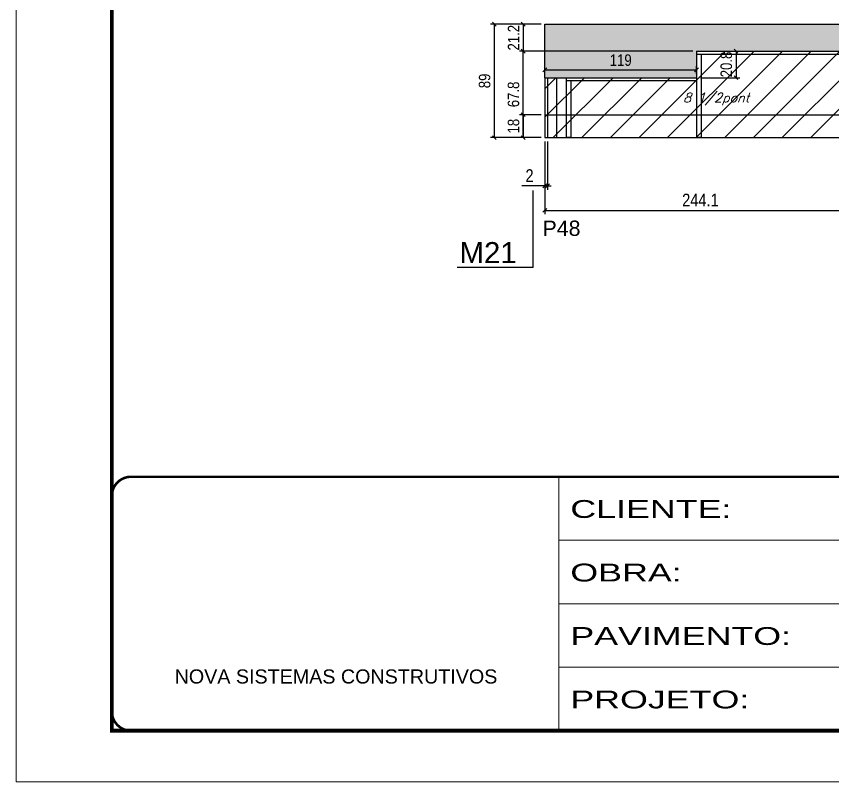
# Model space of a CAD drawing. Extents: x -20960 to -5926, y -2106 to 21915.
# Drawn here: x -9037 to -8396, y 10528 to 11129 of the extents above; entities that cross this region are included whole.
import ezdxf

# ---------------------------------------------------------------- set-up
doc = ezdxf.new("R2010")
doc.units = 0
doc.linetypes.add('CONTINUO', pattern=[0])
doc.linetypes.add('DASHED', pattern=[0.75, 0.5, -0.25])
for name, color, linetype in [('5', 5, 'Continuous'), ('COTA', 241, 'Continuous'), ('NOMENCLATURA', 7, 'Continuous'), ('Painéis', 200, 'Continuous'), ('SARR_2.2x7', 40, 'Continuous'), ('SARR_3.5x7', 81, 'Continuous'), ('texto', 7, 'Continuous')]:
    doc.layers.add(name, color=color, linetype=linetype)
for name, color, linetype, lineweight in [('Folhas', 255, 'Continuous', 9), ('Hachura', 251, 'Continuous', 9), ('SARRAFO DE PRESSAO', 251, 'DASHED', 9)]:
    doc.layers.add(name, color=color, linetype=linetype, lineweight=lineweight)
doc.styles.add('ARIAL', font='arial.ttf')
doc.styles.add('COTA TECNICA', font='techl___.ttf', dxfattribs={"height": 10})
doc.styles.add('COTA TECNICA-50', font='techl___.ttf', dxfattribs={"height": 9})
doc.styles.add('Romans', font='romans.shx')
doc.styles.get("Standard").update_dxf_attribs({"font": 'arial.ttf'})
doc.styles.add('Tecnologia', font='')
doc.styles.get('Tecnologia').set_extended_font_data('Forgotten Futurist')
doc.dimstyles.new('COTA PAINEL-50', dxfattribs={"dimtxt": 9, "dimasz": 3, "dimexe": 3, "dimexo": 3, "dimgap": 3, "dimtad": 1, "dimdec": 1, "dimzin": 12, "dimdsep": 46, "dimtxsty": 'COTA TECNICA-50', "dimblk1": 'OBLIQUE', "dimblk2": 'OBLIQUE', "dimsah": 1, "dimcen": 0.9, "dimclrd": 4, "dimclre": 4, "dimclrt": 240, "dimadec": 1, "dimazin": 3, "dimtfac": 1, "dimtdec": 1, "dimtmove": 0, "dimatfit": 3, "dimfxl": 1, "dimtolj": 1, "dimtzin": 12, "dimarcsym": 0})
doc.dimstyles.new('PAINEL', dxfattribs={"dimtxt": 10, "dimasz": 3, "dimexe": 3, "dimexo": 3, "dimgap": 3, "dimtad": 1, "dimdec": 1, "dimzin": 12, "dimdsep": 46, "dimtxsty": 'COTA TECNICA', "dimblk1": 'OBLIQUE', "dimblk2": 'OBLIQUE', "dimsah": 1, "dimcen": 0.9, "dimclrd": 4, "dimclre": 4, "dimclrt": 240, "dimadec": 1, "dimazin": 3, "dimtfac": 1, "dimtdec": 1, "dimtmove": 0, "dimatfit": 3, "dimfxl": 1, "dimtolj": 1, "dimtzin": 12, "dimarcsym": 0})

# ---------------------------------------------------------------- blocks, each defined once
blk = doc.blocks.new('9999999999')
at = {"color": 30, "linetype": 'CONTINUO'}
for p, q in [((98564.56, 34230.21), (98564.56, 34429.45)), ((98564.56, 34379.64), (99583.98, 34379.64)), ((98564.56, 34329.83), (99487.98, 34329.83)), ((98564.56, 34280.02), (99487.98, 34280.02))]:
    blk.add_line(p, q, dxfattribs=at)
at = {"color": 30, "linetype": 'CONTINUO', "const_width": 2}
blk.add_lwpolyline([(99583.98, 34230.21), (99583.98, 34414.45, 0.414214), (99568.98, 34429.45), (98228.98, 34429.45, 0.414214), (98213.98, 34414.45), (98213.98, 34245.21, 0.414214), (98228.98, 34230.21), (99583.98, 34230.21)], format="xyb", dxfattribs=at)
at = {"layer": 'Folhas'}
blk.add_lwpolyline([(98138.98, 34190.21), (99623.98, 34190.21), (99623.98, 35240.21), (98138.98, 35240.21)], close=True, dxfattribs=at)
at = {"layer": 'Folhas', "color": 30, "const_width": 3}
blk.add_lwpolyline([(98213.98, 34230.21), (99583.98, 34230.21), (99583.98, 35200.21), (98213.98, 35200.21)], close=True, dxfattribs=at)
at = {"color": 7, "linetype": 'Continuous', "ltscale": 5, "style": 'ARIAL'}
blk.add_text('NOVA SISTEMAS CONSTRUTIVOS', height=11.0592, dxfattribs=at).set_placement((98263.19, 34267.21))
at = {"layer": 'Folhas', "color": 7, "style": 'Tecnologia', "width": 1.5}
for s, p in [('CLIENTE:', (98573.65, 34397.17)), ('OBRA:', (98573.65, 34347.31)), ('PAVIMENTO:', (98573.65, 34297.5)), ('PROJETO:', (98573.65, 34247.69))]:
    blk.add_text(s, height=14, dxfattribs=at).set_placement(p)
blk = doc.blocks.new('_Oblique')
at = {"color": 0, "linetype": 'ByBlock', "lineweight": -2}
blk.add_line((-0.5, -0.5), (0.5, 0.5), dxfattribs=at)
blk = doc.blocks.new('*D7676')
at = {"layer": 'COTA', "color": 4, "lineweight": -2, "ltscale": 25, "transparency": 16777216}
for p, q in [((-8622.3, 11030.59), (-8622.3, 10973.53)), ((-8378.25, 11030.59), (-8378.25, 10973.53)), ((-8622.3, 10976.53), (-8378.25, 10976.53))]:
    blk.add_line(p, q, dxfattribs=at)
at = {"layer": 'Defpoints', "color": 0, "ltscale": 25, "transparency": 16777216}
for p in [(-8622.3, 11033.59), (-8378.25, 11033.59), (-8378.25, 10976.53)]:
    blk.add_point(p, dxfattribs=at)
at = {"layer": 'COTA', "color": 4, "lineweight": -2, "ltscale": 25, "transparency": 16777216, "xscale": 3, "yscale": 3, "zscale": 3, "rotation": 180}
blk.add_blockref('_Oblique', (-8622.3, 10976.53), dxfattribs=at)
at = {"layer": 'COTA', "color": 4, "lineweight": -2, "ltscale": 25, "transparency": 16777216, "xscale": 3, "yscale": 3, "zscale": 3}
blk.add_blockref('_Oblique', (-8378.25, 10976.53), dxfattribs=at)
at = {"layer": 'COTA', "color": 240, "ltscale": 25, "transparency": 16777216, "insert": (-8500.27, 10984.6), "char_height": 10, "attachment_point": 5, "style": 'COTA TECNICA'}
blk.add_mtext('\\A1;244.1', dxfattribs=at)
blk = doc.blocks.new('*D7712')
at = {"layer": 'COTA', "color": 4, "lineweight": -2, "ltscale": 25, "transparency": 16777216}
for p, q in [((-8622.3, 11030.59), (-8622.3, 10992.74)), ((-8620.3, 11030.59), (-8620.3, 10992.74)), ((-8622.3, 10995.74), (-8640.41, 10995.74)), ((-8620.3, 10995.74), (-8622.3, 10995.74)), ((-8620.3, 10995.74), (-8617.3, 10995.74))]:
    blk.add_line(p, q, dxfattribs=at)
at = {"layer": 'Defpoints', "color": 0, "ltscale": 25, "transparency": 16777216}
for p in [(-8622.3, 11033.59), (-8620.3, 11033.59), (-8622.3, 10995.74)]:
    blk.add_point(p, dxfattribs=at)
at = {"layer": 'COTA', "color": 4, "lineweight": -2, "ltscale": 25, "transparency": 16777216, "xscale": 3, "yscale": 3, "zscale": 3}
blk.add_blockref('_Oblique', (-8622.3, 10995.74), dxfattribs=at)
at = {"layer": 'COTA', "color": 4, "lineweight": -2, "ltscale": 25, "transparency": 16777216, "xscale": 3, "yscale": 3, "zscale": 3, "rotation": 180}
blk.add_blockref('_Oblique', (-8620.3, 10995.74), dxfattribs=at)
at = {"layer": 'COTA', "color": 240, "ltscale": 25, "transparency": 16777216, "insert": (-8634.35, 11003.74), "char_height": 10, "attachment_point": 5, "style": 'COTA TECNICA'}
blk.add_mtext('\\A1;2', dxfattribs=at)
blk = doc.blocks.new('*D7756')
at = {"layer": 'COTA', "color": 4, "lineweight": -2, "transparency": 16777216}
for p, q in [((-8506.3, 11101.39), (-8642.3, 11101.39)), ((-8639.3, 11033.59), (-8639.3, 11101.39)), ((-8625.3, 11033.59), (-8642.3, 11033.59))]:
    blk.add_line(p, q, dxfattribs=at)
at = {"layer": 'Defpoints', "color": 0, "transparency": 16777216}
for p in [(-8639.3, 11101.39), (-8503.3, 11101.39), (-8622.3, 11033.59)]:
    blk.add_point(p, dxfattribs=at)
at = {"layer": 'COTA', "color": 4, "lineweight": -2, "transparency": 16777216, "xscale": 3, "yscale": 3, "zscale": 3}
for p, rotation in [((-8639.3, 11101.39), 90), ((-8639.3, 11033.59), 270)]:
    blk.add_blockref('_Oblique', p, dxfattribs=dict(at, rotation=rotation))
at = {"layer": 'COTA', "color": 240, "transparency": 16777216, "insert": (-8646.91, 11067.49), "char_height": 9, "attachment_point": 5, "rotation": 90, "style": 'COTA TECNICA-50'}
blk.add_mtext('\\A1;67.8', dxfattribs=at)
blk = doc.blocks.new('*D7713')
at = {"layer": 'COTA', "color": 4, "lineweight": -2, "transparency": 16777216}
for p, q in [((-8625.3, 11122.59), (-8664.98, 11122.59)), ((-8661.98, 11122.59), (-8661.98, 11033.59)), ((-8625.3, 11033.59), (-8664.98, 11033.59))]:
    blk.add_line(p, q, dxfattribs=at)
at = {"layer": 'Defpoints', "color": 0, "transparency": 16777216}
for p in [(-8622.3, 11122.59), (-8661.98, 11033.59), (-8622.3, 11033.59)]:
    blk.add_point(p, dxfattribs=at)
at = {"layer": 'COTA', "color": 4, "lineweight": -2, "transparency": 16777216, "xscale": 3, "yscale": 3, "zscale": 3}
for p, rotation in [((-8661.98, 11122.59), 90), ((-8661.98, 11033.59), 270)]:
    blk.add_blockref('_Oblique', p, dxfattribs=dict(at, rotation=rotation))
at = {"layer": 'COTA', "color": 240, "transparency": 16777216, "insert": (-8669.57, 11078.09), "char_height": 9, "attachment_point": 5, "rotation": 90, "style": 'COTA TECNICA-50'}
blk.add_mtext('\\A1;89', dxfattribs=at)
blk = doc.blocks.new('*D7758')
at = {"layer": 'COTA', "color": 4, "lineweight": -2, "transparency": 16777216}
for p, q in [((-8625.3, 11122.59), (-8642.3, 11122.59)), ((-8639.3, 11122.59), (-8639.3, 11101.39)), ((-8506.3, 11101.39), (-8642.3, 11101.39))]:
    blk.add_line(p, q, dxfattribs=at)
at = {"layer": 'Defpoints', "color": 0, "transparency": 16777216}
for p in [(-8622.3, 11122.59), (-8639.3, 11101.39), (-8503.3, 11101.39)]:
    blk.add_point(p, dxfattribs=at)
at = {"layer": 'COTA', "color": 4, "lineweight": -2, "transparency": 16777216, "xscale": 3, "yscale": 3, "zscale": 3}
for p, rotation in [((-8639.3, 11122.59), 90), ((-8639.3, 11101.39), 270)]:
    blk.add_blockref('_Oblique', p, dxfattribs=dict(at, rotation=rotation))
at = {"layer": 'COTA', "color": 240, "transparency": 16777216, "insert": (-8646.85, 11111.99), "char_height": 9, "attachment_point": 5, "rotation": 90, "style": 'COTA TECNICA-50'}
blk.add_mtext('\\A1;21.2', dxfattribs=at)
blk = doc.blocks.new('*D7759')
at = {"layer": 'COTA', "color": 4, "lineweight": -2, "transparency": 16777216}
for p, q in [((-8500.3, 11101.39), (-8469.33, 11101.39)), ((-8472.33, 11101.39), (-8472.33, 11080.59)), ((-8500.3, 11080.59), (-8469.33, 11080.59))]:
    blk.add_line(p, q, dxfattribs=at)
at = {"layer": 'Defpoints', "color": 0, "transparency": 16777216}
for p in [(-8503.3, 11101.39), (-8503.3, 11080.59), (-8472.33, 11080.59)]:
    blk.add_point(p, dxfattribs=at)
at = {"layer": 'COTA', "color": 4, "lineweight": -2, "transparency": 16777216, "xscale": 3, "yscale": 3, "zscale": 3}
for p, rotation in [((-8472.33, 11101.39), 90), ((-8472.33, 11080.59), 270)]:
    blk.add_blockref('_Oblique', p, dxfattribs=dict(at, rotation=rotation))
at = {"layer": 'COTA', "color": 240, "transparency": 16777216, "insert": (-8479.94, 11090.99), "char_height": 9, "attachment_point": 5, "rotation": 90, "style": 'COTA TECNICA-50'}
blk.add_mtext('\\A1;20.8', dxfattribs=at)
blk = doc.blocks.new('*D7760')
at = {"layer": 'COTA', "color": 4, "lineweight": -2, "transparency": 16777216}
for p, q in [((-8622.3, 11083.59), (-8622.3, 11089.78)), ((-8503.3, 11083.59), (-8503.3, 11089.78)), ((-8622.3, 11086.78), (-8503.3, 11086.78))]:
    blk.add_line(p, q, dxfattribs=at)
at = {"layer": 'Defpoints', "color": 0, "transparency": 16777216}
for p in [(-8503.3, 11086.78), (-8622.3, 11080.59), (-8503.3, 11080.59)]:
    blk.add_point(p, dxfattribs=at)
at = {"layer": 'COTA', "color": 4, "lineweight": -2, "transparency": 16777216, "xscale": 3, "yscale": 3, "zscale": 3, "rotation": 180}
blk.add_blockref('_Oblique', (-8622.3, 11086.78), dxfattribs=at)
at = {"layer": 'COTA', "color": 4, "lineweight": -2, "transparency": 16777216, "xscale": 3, "yscale": 3, "zscale": 3}
blk.add_blockref('_Oblique', (-8503.3, 11086.78), dxfattribs=at)
at = {"layer": 'COTA', "color": 240, "transparency": 16777216, "insert": (-8562.8, 11094.36), "char_height": 9, "attachment_point": 5, "style": 'COTA TECNICA-50'}
blk.add_mtext('\\A1;119', dxfattribs=at)
blk = doc.blocks.new('*D7726')
at = {"layer": 'COTA', "color": 4, "lineweight": -2, "transparency": 16777216}
for p, q in [((-8625.3, 11051.59), (-8642.3, 11051.59)), ((-8639.3, 11051.59), (-8639.3, 11033.59)), ((-8625.3, 11033.59), (-8642.3, 11033.59))]:
    blk.add_line(p, q, dxfattribs=at)
at = {"layer": 'Defpoints', "color": 0, "transparency": 16777216}
for p in [(-8622.3, 11051.59), (-8639.3, 11033.59), (-8622.3, 11033.59)]:
    blk.add_point(p, dxfattribs=at)
at = {"layer": 'COTA', "color": 4, "lineweight": -2, "transparency": 16777216, "xscale": 3, "yscale": 3, "zscale": 3}
for p, rotation in [((-8639.3, 11051.59), 90), ((-8639.3, 11033.59), 270)]:
    blk.add_blockref('_Oblique', p, dxfattribs=dict(at, rotation=rotation))
at = {"layer": 'COTA', "color": 240, "transparency": 16777216, "insert": (-8646.88, 11042.59), "char_height": 9, "attachment_point": 5, "rotation": 90, "style": 'COTA TECNICA-50'}
blk.add_mtext('\\A1;18', dxfattribs=at)

msp = doc.modelspace()

# ---------------------------------------------------------------- hatches: boundary and pattern name
at = {"layer": 'COTA', "linetype": 'ByBlock'}
h = msp.add_hatch(dxfattribs=at)
h.set_pattern_fill('AR-CONC', color=256, scale=0.03)
h.set_pattern_definition([(50, (-1585, 1094.288), (5.46554, -0.4781726), [0.5715, -6.2865]), (355, (-1585, 1094.288), (-1.0573026, 5.7317054), [0.4572, -5.0292175]), (100.451445, (-1584.5445, 1094.2483), (4.4082374, 5.2535326), [0.4857003, -5.3427073]), (46.1842, (-1585, 1095.812), (8.1323712, -1.26127), [0.85725, -9.42975]), (96.63556, (-1584.322, 1095.707), (7.122124, 7.4227837), [0.7285507, -8.014068]), (351.18415, (-1585, 1095.812), (7.122124, 7.422784), [0.685799, -7.543792]), (21, (-1584.238, 1095.431), (4.5484317, -3.067956), [0.5715, -6.2865]), (326, (-1584.238, 1095.431), (1.8540609, 5.525639), [0.4572, -5.0292]), (71.451445, (-1583.859, 1095.1755), (6.4024926, 2.457683), [0.4857003, -5.3426981]), (37.5, (-1585, 1094.2882), (0.0926581, 2.53665117), [0, -4.96824, 0, -5.1054, 0, -5.04825]), (7.5, (-1585, 1094.2882), (2.0045899, 3.00541724), [0, -2.91084, 0, -4.85394, 0, -1.92405]), (327.5, (-1586.6993, 1094.2882), (4.06771786, -0.17186232), [0, -1.905, 0, -5.9436, 0, -7.8867]), (317.5, (-1587.4613, 1094.288), (4.4438754, 0.7627947), [0, -2.4765, 0, -3.94716, 0, -5.6007])])
h.paths.add_polyline_path([(-7929.32, 11122.59), (-8622.3, 11122.59), (-8622.3, 11080.59), (-8503.3, 11080.59), (-8503.3, 11099.19), (-8503.3, 11101.39), (-8503.3, 11101.39), (-8503.3, 11101.39), (-8355.22, 11101.39), (-7929.32, 11101.39)])
h.paths.add_polyline_path([(-8471.1, 11075.95), (-8471.1, 11106.49), (-8489.63, 11106.49), (-8489.63, 11075.95)], flags=9)
h.paths.add_polyline_path([(-8573.32, 11085.48), (-8552.79, 11085.48), (-8552.79, 11104), (-8573.32, 11104)], flags=24)
at = {"layer": 'Hachura', "ltscale": 25}
h = msp.add_hatch(dxfattribs=at)
h.set_pattern_fill('ANSI31', color=256, scale=5)
h.set_pattern_definition([(45, (3314.287, 1074.293), (-11.22532, 11.22532), [])])
h.paths.add_polyline_path([(-8503.3, 11080.59), (-8622.3, 11080.59), (-8622.3, 11033.59), (-7929.32, 11033.59), (-7929.32, 11101.39), (-8503.3, 11101.39), (-8503.3, 11099.19)])

# ---------------------------------------------------------------- linework, layer by layer
at = {"layer": 'COTA', "linetype": 'ByBlock'}
for p, q in [((-8622.3, 11080.59), (-8622.3, 11122.59)), ((-8622.3, 11122.59), (-7929.32, 11122.59))]:
    msp.add_line(p, q, dxfattribs=at)
at = {"layer": 'NOMENCLATURA', "linetype": 'Continuous'}
for q in [(-8631.54, 10992.09), (-8691.24, 10931.74)]:
    msp.add_line((-8631.54, 10931.74), q, dxfattribs=at)
at = {"layer": 'Painéis'}
for p, q in [((-8503.3, 11101.39), (-8355.22, 11101.39)), ((-8503.3, 11101.39), (-8503.3, 11101.39)), ((-8503.3, 11101.39), (-8503.3, 11080.59)), ((-8622.3, 11080.59), (-8622.3, 11033.59)), ((-8622.3, 11080.59), (-8503.3, 11080.59)), ((-8620.3, 11080.59), (-8620.3, 11033.59)), ((-8622.3, 11051.59), (-7929.32, 11051.59)), ((-8622.3, 11033.59), (-7929.32, 11033.59))]:
    msp.add_line(p, q, dxfattribs=at)
at = {"layer": 'SARR_2.2x7', "linetype": 'Continuous'}
for p, q in [((-8503.3, 11099.19), (-8378.2, 11099.19)), ((-8613.3, 11080.59), (-8613.3, 11051.59)), ((-8605.3, 11078.39), (-8503.3, 11078.39)), ((-8613.3, 11051.59), (-8613.3, 11033.59))]:
    msp.add_line(p, q, dxfattribs=at)
at = {"layer": 'SARR_3.5x7'}
for p, q in [((-8503.3, 11099.19), (-8503.3, 11033.59)), ((-8499.8, 11099.19), (-8499.8, 11033.59)), ((-8605.3, 11033.59), (-8605.3, 11080.59)), ((-8601.8, 11033.59), (-8601.8, 11078.39)), ((-8601.8, 11033.59), (-8605.3, 11033.59)), ((-8499.8, 11033.59), (-8503.3, 11033.59))]:
    msp.add_line(p, q, dxfattribs=at)

# ---------------------------------------------------------------- block references
at = {"layer": 'SARRAFO DE PRESSAO', "color": 6, "linetype": 'ByBlock'}
msp.add_blockref('9999999999', (-107175.98, -23661.99), dxfattribs=at)

# ---------------------------------------------------------------- texts
at = {"layer": '5', "linetype": 'Continuous'}
msp.add_text('P48', height=12, rotation=0.00004, dxfattribs=at).set_placement((-8624.17, 10956.49))
at = {"layer": 'NOMENCLATURA', "linetype": 'Continuous'}
msp.add_text('M21', height=16.5, rotation=360, dxfattribs=at).set_placement((-8689.26, 10935.11))
at = {"layer": 'texto', "color": 2, "insert": (-8487.88, 11063.79), "char_height": 7.2737, "attachment_point": 5, "style": 'Romans'}
msp.add_mtext('{\\Q19;\\C256;8 1/2pont}', dxfattribs=at)

# ---------------------------------------------------------------- dimensions: what is measured, and where the dimension line sits
at = {"layer": 'COTA'}
for base, p1, p2, picture, middle in [((-8661.98, 11033.59), (-8622.3, 11122.59), (-8622.3, 11033.59), '*D7713', (-8669.57, 11078.09)), ((-8639.3, 11101.39), (-8622.3, 11033.59), (-8503.3, 11101.39), '*D7756', (-8646.91, 11067.49)), ((-8639.3, 11033.59), (-8622.3, 11051.59), (-8622.3, 11033.59), '*D7726', (-8646.88, 11042.59))]:
    dim = msp.add_linear_dim(base=base, p1=p1, p2=p2, angle=90, dimstyle='COTA PAINEL-50', dxfattribs=at)
    dim.commit()
    dim.dimension.update_dxf_attribs({"geometry": picture, "text_midpoint": middle})
for base, p1, p2, picture, middle in [((-8639.3, 11101.39), (-8622.3, 11122.59), (-8503.3, 11101.39), '*D7758', (-8639.3, 11111.99)), ((-8472.33, 11080.59), (-8503.3, 11101.39), (-8503.3, 11080.59), '*D7759', (-8472.33, 11090.99))]:
    dim = msp.add_linear_dim(base=base, p1=p1, p2=p2, angle=90, dimstyle='COTA PAINEL-50', dxfattribs=at)
    dim.commit()
    dim.dimension.update_dxf_attribs({"geometry": picture, "text_midpoint": middle, "dimtype": 160})
dim = msp.add_linear_dim(base=(-8503.3, 11086.78), p1=(-8622.3, 11080.59), p2=(-8503.3, 11080.59), dimstyle='COTA PAINEL-50', dxfattribs=at)
dim.commit()
dim.dimension.update_dxf_attribs({"geometry": '*D7760', "text_midpoint": (-8562.8, 11094.36)})
at = {"layer": 'COTA', "ltscale": 25}
for base, p1, p2, picture, middle in [((-8622.3, 10995.74), (-8620.3, 11033.59), (-8622.3, 11033.59), '*D7712', (-8634.35, 11003.74)), ((-8378.2457429, 10976.5299215), (-8622.2957433, 11033.5912838), (-8378.2457429, 11033.5912789), '*D7676', (-8500.2707431, 10984.6030209))]:
    dim = msp.add_linear_dim(base=base, p1=p1, p2=p2, dimstyle='PAINEL', dxfattribs=at)
    dim.commit()
    dim.dimension.update_dxf_attribs({"geometry": picture, "text_midpoint": middle})

doc.saveas('drawing.dxf')
